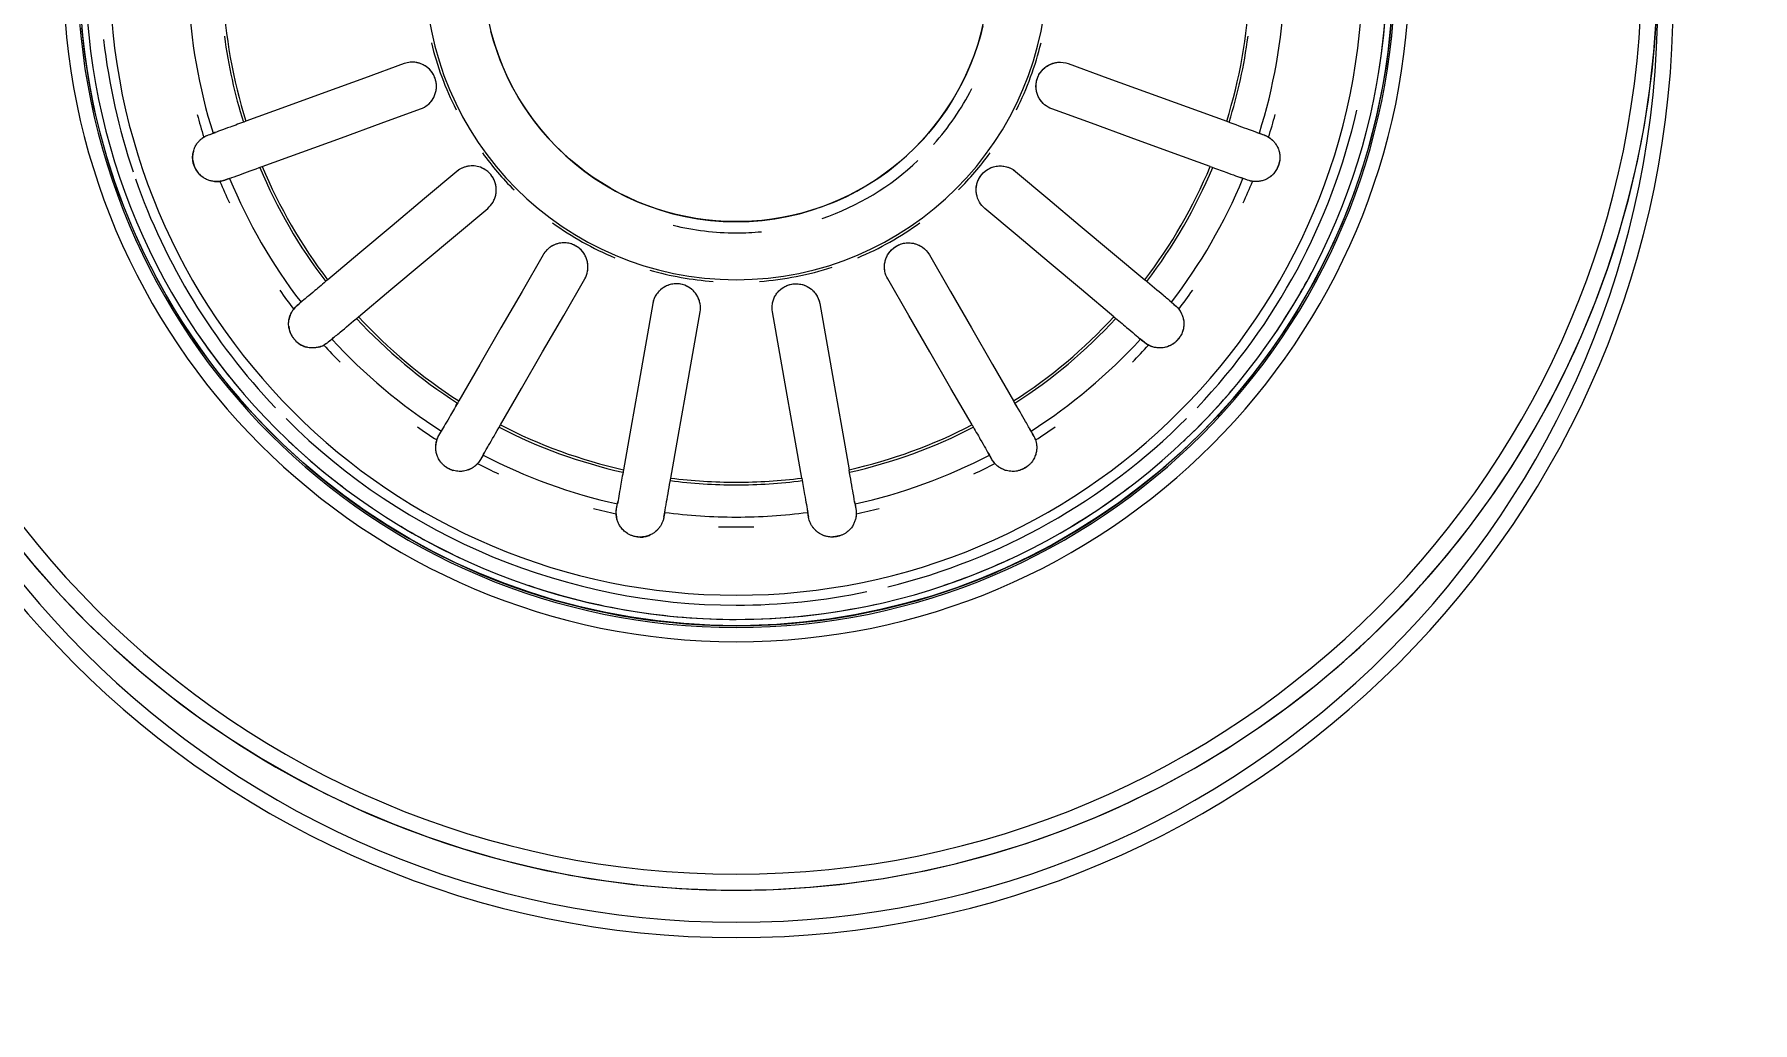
# Model space of a CAD drawing. Header units: millimetres. Extents: x -11245 to 8231, y -22520 to -3800.
# Drawn here: x -6811.4 to -6704.2, y -15513.4 to -15451.8 of the extents above; entities that cross this region are included whole.
import ezdxf

# ---------------------------------------------------------------- set-up
doc = ezdxf.new("R2010")
doc.units = ezdxf.units.MM
for name, color, linetype, lineweight in [('A-ANNO-DIMS', 211, 'Continuous', 9), ('A-ANNO-DIMS-75', 211, 'Continuous', 9), ('G-IMPT', 8, 'Continuous', 9)]:
    doc.layers.add(name, color=color, linetype=linetype, lineweight=lineweight)
doc.styles.add('@Arial Unicode MS', font='ARIALUNI.TTF', dxfattribs={"height": 150})
doc.dimstyles.new('CRT_-__Metros_-_Linha_de_chamada_3_5_mm', dxfattribs={"dimscale": 304.8, "dimtxt": 150.876728, "dimasz": 0.492126, "dimexe": 0.246063, "dimexo": 0.0625, "dimgap": 0.123031, "dimtad": 1, "dimlfac": 0.001, "dimrnd": 0.01, "dimzin": 0, "dimdsep": 46, "dimtxsty": '@Arial Unicode MS', "dimblk1": 'OBLIQUE', "dimblk2": 'OBLIQUE', "dimsah": 1, "dimcen": 0.09, "dimdle": 0.246063, "dimazin": 0, "dimtfac": 1, "dimtdec": 4, "dimtix": 1, "dimtmove": 0, "dimatfit": 3, "dimfxl": 1.476378, "dimfxlon": 1, "dimtvp": 1, "dimtolj": 1, "dimtzin": 0, "dimarcsym": 2})
doc.dimstyles.new('CRT_-__Metros_-_Linha_de_chamada_3_5_mm_1', dxfattribs={"dimscale": 304.8, "dimtxt": 150.876728, "dimasz": 0.492126, "dimexe": 0.246063, "dimexo": 0.0625, "dimgap": 0.123031, "dimtad": 1, "dimdec": 0, "dimlfac": 0.1, "dimdsep": 46, "dimtxsty": '@Arial Unicode MS', "dimblk1": 'OBLIQUE', "dimblk2": 'OBLIQUE', "dimsah": 1, "dimcen": 0.09, "dimdle": 0.246063, "dimazin": 0, "dimtfac": 1, "dimtdec": 4, "dimtix": 1, "dimtmove": 0, "dimatfit": 3, "dimfxl": 1.476378, "dimfxlon": 1, "dimtvp": 1, "dimtolj": 1, "dimtzin": 0, "dimarcsym": 2})

# ---------------------------------------------------------------- blocks, each defined once
blk = doc.blocks.new('DIMBLOCK71-PONTOS ELÉTRICOS TÉRREO')
at = {"layer": 'A-ANNO-DIMS-75'}
for p, q in [((-7064.62, -15395.78), (-7064.62, -15920.78)), ((-7064.62, -15845.78), (-7064.62, -15395.78)), ((-6864.62, -16135.07), (-6864.62, -15770.78)), ((-7139.62, -15845.78), (-6864.62, -15845.78)), ((-6864.62, -15845.78), (-6864.62, -16135.07))]:
    blk.add_line(p, q, dxfattribs=at)
at = {"layer": 'A-ANNO-DIMS-75', "lineweight": 18}
for p, q in [((-7064.62, -15845.78), (-6989.62, -15770.78)), ((-6864.62, -15845.78), (-6789.62, -15770.78)), ((-7064.62, -15845.78), (-7139.62, -15920.78)), ((-6864.62, -15845.78), (-6939.62, -15920.78))]:
    blk.add_line(p, q, dxfattribs=at)
at = {"layer": 'A-ANNO-DIMS-75', "color": 0, "insert": (-7080.79, -15613.57), "char_height": 150, "width": 278.8099, "attachment_point": 1, "line_spacing_factor": 1.117605, "style": '@Arial Unicode MS'}
blk.add_mtext('20', dxfattribs=at)
blk = doc.blocks.new('_Oblique')
at = {"color": 0, "linetype": 'ByBlock', "lineweight": -2}
blk.add_line((-0.5, -0.5), (0.5, 0.5), dxfattribs=at)
blk = doc.blocks.new('DIMBLOCK81-PONTOS ELÉTRICOS TÉRREO')
at = {"layer": 'A-ANNO-DIMS-75', "lineweight": 18}
for p, q in [((-6312.04, -13529.65), (-6387.04, -13454.65)), ((-6312.04, -13529.65), (-6237.04, -13604.65)), ((-6312.04, -16579.65), (-6387.04, -16504.65)), ((-6312.04, -16579.65), (-6237.04, -16654.65))]:
    blk.add_line(p, q, dxfattribs=at)
at = {"layer": 'A-ANNO-DIMS-75'}
for p, q in [((-6762.04, -13529.65), (-6237.04, -13529.65)), ((-6312.04, -13529.65), (-6762.04, -13529.65)), ((-6312.04, -16654.65), (-6312.04, -13529.65)), ((-6762.04, -16579.65), (-6237.04, -16579.65)), ((-6312.04, -16579.65), (-6762.04, -16579.65))]:
    blk.add_line(p, q, dxfattribs=at)
at = {"layer": 'A-ANNO-DIMS-75', "color": 0, "insert": (-6544.25, -15257.57), "char_height": 150, "width": 487.0121, "attachment_point": 1, "rotation": 90, "line_spacing_factor": 1.117605, "style": '@Arial Unicode MS'}
blk.add_mtext('3,05', dxfattribs=at)

msp = doc.modelspace()

# ---------------------------------------------------------------- linework, layer by layer
at = {"layer": 'G-IMPT', "flags": 128}
for points in [[(-6726.718, -15450.486), (-6726.864, -15452.119), (-6727.076, -15453.745), (-6727.352, -15455.362), (-6727.692, -15456.966), (-6728.097, -15458.555), (-6728.564, -15460.127), (-6729.095, -15461.679), (-6729.686, -15463.208), (-6730.339, -15464.713), (-6731.051, -15466.19), (-6731.822, -15467.638), (-6732.65, -15469.053), (-6733.533, -15470.434), (-6734.472, -15471.779), (-6735.463, -15473.086), (-6736.506, -15474.351), (-6737.599, -15475.574), (-6738.739, -15476.752), (-6739.926, -15477.884), (-6741.157, -15478.967), (-6742.431, -15480), (-6743.745, -15480.982), (-6745.096, -15481.91), (-6746.485, -15482.783), (-6747.906, -15483.6), (-6749.36, -15484.36), (-6750.842, -15485.061), (-6752.352, -15485.702), (-6753.886, -15486.282), (-6755.441, -15486.8), (-6757.017, -15487.256), (-6758.609, -15487.648), (-6760.216, -15487.977), (-6761.834, -15488.24), (-6763.462, -15488.439), (-6765.096, -15488.573), (-6766.735, -15488.641), (-6767.62, -15488.651)], [(-6767.62, -15505.151), (-6765.321, -15505.105), (-6763.025, -15504.967), (-6760.737, -15504.737), (-6758.459, -15504.416), (-6756.197, -15504.005), (-6753.952, -15503.503), (-6751.73, -15502.911), (-6749.532, -15502.232), (-6747.364, -15501.465), (-6745.229, -15500.612), (-6743.129, -15499.674), (-6741.068, -15498.653), (-6739.049, -15497.55), (-6737.077, -15496.368), (-6735.153, -15495.108), (-6733.281, -15493.771), (-6731.464, -15492.361), (-6729.705, -15490.88), (-6728.007, -15489.329), (-6726.372, -15487.711), (-6724.803, -15486.03), (-6723.303, -15484.287), (-6721.873, -15482.485), (-6720.517, -15480.628), (-6719.235, -15478.718), (-6718.032, -15476.758), (-6716.907, -15474.752), (-6715.864, -15472.703), (-6714.904, -15470.613), (-6714.028, -15468.486), (-6713.237, -15466.327), (-6712.534, -15464.137), (-6711.919, -15461.921), (-6711.393, -15459.682), (-6710.957, -15457.424), (-6710.611, -15455.15), (-6710.357, -15452.864), (-6710.194, -15450.57)], [(-6767.62, -15488.651), (-6769.26, -15488.618), (-6770.897, -15488.52), (-6772.528, -15488.356), (-6774.152, -15488.127), (-6775.766, -15487.834), (-6777.366, -15487.476), (-6778.951, -15487.054), (-6780.517, -15486.569), (-6782.063, -15486.023), (-6783.586, -15485.414), (-6785.084, -15484.746), (-6786.553, -15484.018), (-6787.992, -15483.231), (-6789.399, -15482.388), (-6790.77, -15481.49), (-6792.105, -15480.537), (-6793.401, -15479.531), (-6794.655, -15478.475), (-6795.866, -15477.369), (-6797.032, -15476.216), (-6798.15, -15475.017), (-6799.22, -15473.774), (-6800.24, -15472.489), (-6801.207, -15471.165), (-6802.12, -15469.803), (-6802.979, -15468.406), (-6803.78, -15466.975), (-6804.524, -15465.514), (-6805.209, -15464.024), (-6805.834, -15462.507), (-6806.397, -15460.967), (-6806.899, -15459.406), (-6807.337, -15457.826), (-6807.713, -15456.23), (-6808.024, -15454.619), (-6808.27, -15452.998), (-6808.451, -15451.368)], [(-6767.62, -15463.451), (-6768.252, -15463.438), (-6768.883, -15463.4), (-6769.512, -15463.337), (-6770.137, -15463.249), (-6770.759, -15463.136), (-6771.376, -15462.998), (-6771.986, -15462.835), (-6772.59, -15462.649), (-6773.186, -15462.438), (-6773.773, -15462.204), (-6774.35, -15461.946), (-6774.916, -15461.665), (-6775.471, -15461.362), (-6776.013, -15461.037), (-6776.541, -15460.691), (-6777.056, -15460.324), (-6777.555, -15459.936), (-6778.038, -15459.529), (-6778.505, -15459.103), (-6778.954, -15458.659), (-6779.385, -15458.197), (-6779.798, -15457.718), (-6780.191, -15457.223), (-6780.563, -15456.712), (-6780.915, -15456.188), (-6781.246, -15455.649), (-6781.555, -15455.098), (-6781.842, -15454.535), (-6782.106, -15453.96), (-6782.346, -15453.376), (-6782.563, -15452.783), (-6782.757, -15452.181), (-6782.926, -15451.572)], [(-6752.233, -15451.241), (-6752.389, -15451.853), (-6752.569, -15452.459), (-6752.774, -15453.057), (-6753.002, -15453.646), (-6753.253, -15454.226), (-6753.528, -15454.795), (-6753.825, -15455.353), (-6754.144, -15455.899), (-6754.484, -15456.431), (-6754.846, -15456.949), (-6755.228, -15457.452), (-6755.63, -15457.94), (-6756.051, -15458.411), (-6756.49, -15458.865), (-6756.948, -15459.302), (-6757.422, -15459.719), (-6757.913, -15460.117), (-6758.419, -15460.495), (-6758.94, -15460.853), (-6759.475, -15461.19), (-6760.023, -15461.504), (-6760.583, -15461.797), (-6761.154, -15462.067), (-6761.736, -15462.314), (-6762.327, -15462.538), (-6762.927, -15462.738), (-6763.534, -15462.913), (-6764.147, -15463.064), (-6764.767, -15463.191), (-6765.39, -15463.293), (-6766.018, -15463.369), (-6766.648, -15463.421), (-6767.279, -15463.447), (-6767.62, -15463.451)], [(-6788.336, -15453.595), (-6790.808, -15454.494), (-6793.279, -15455.394), (-6795.75, -15456.293), (-6798.221, -15457.192)], [(-6746.904, -15453.595), (-6744.432, -15454.494), (-6741.961, -15455.394), (-6739.49, -15456.293), (-6737.019, -15457.192)], [(-6797.195, -15460.012), (-6794.724, -15459.112), (-6792.253, -15458.213), (-6789.782, -15457.313), (-6787.31, -15456.414)], [(-6738.045, -15460.012), (-6740.516, -15459.112), (-6742.987, -15458.213), (-6745.458, -15457.313), (-6747.93, -15456.414)], [(-6800.552, -15458.041), (-6800.407, -15457.988), (-6800.262, -15457.935)], [(-6734.978, -15457.935), (-6734.833, -15457.988), (-6734.688, -15458.041)], [(-6799.236, -15460.754), (-6799.381, -15460.807), (-6799.526, -15460.86)], [(-6785.054, -15460.322), (-6787.069, -15462.012), (-6789.083, -15463.703), (-6791.098, -15465.393), (-6793.112, -15467.083)], [(-6750.186, -15460.322), (-6748.171, -15462.012), (-6746.157, -15463.703), (-6744.142, -15465.393), (-6742.128, -15467.083)], [(-6735.714, -15460.86), (-6735.859, -15460.807), (-6736.004, -15460.754)], [(-6791.184, -15469.381), (-6789.17, -15467.691), (-6787.155, -15466.001), (-6785.14, -15464.31), (-6783.126, -15462.62)], [(-6744.056, -15469.381), (-6746.071, -15467.691), (-6748.085, -15466.001), (-6750.1, -15464.31), (-6752.114, -15462.62)], [(-6779.669, -15465.52), (-6780.984, -15467.798), (-6782.299, -15470.075), (-6783.614, -15472.353), (-6784.929, -15474.63)], [(-6755.571, -15465.52), (-6754.256, -15467.798), (-6752.941, -15470.075), (-6751.626, -15472.353), (-6750.311, -15474.63)], [(-6782.331, -15476.13), (-6781.016, -15473.853), (-6779.701, -15471.575), (-6778.386, -15469.298), (-6777.071, -15467.02)], [(-6752.909, -15476.13), (-6754.224, -15473.853), (-6755.539, -15471.575), (-6756.854, -15469.298), (-6758.169, -15467.02)], [(-6795.013, -15468.678), (-6794.894, -15468.578), (-6794.776, -15468.479)], [(-6772.831, -15468.564), (-6773.287, -15471.154), (-6773.744, -15473.743), (-6774.201, -15476.333), (-6774.657, -15478.923)], [(-6771.703, -15479.444), (-6771.246, -15476.854), (-6770.79, -15474.264), (-6770.333, -15471.675), (-6769.876, -15469.085)], [(-6763.537, -15479.444), (-6763.994, -15476.854), (-6764.45, -15474.264), (-6764.907, -15471.675), (-6765.364, -15469.085)], [(-6762.409, -15468.564), (-6761.953, -15471.154), (-6761.496, -15473.743), (-6761.039, -15476.333), (-6760.583, -15478.923)], [(-6740.464, -15468.479), (-6740.346, -15468.578), (-6740.227, -15468.678)], [(-6792.847, -15470.777), (-6792.966, -15470.877), (-6793.084, -15470.976)], [(-6742.156, -15470.976), (-6742.274, -15470.877), (-6742.393, -15470.777)], [(-6786.169, -15476.779), (-6786.092, -15476.645), (-6786.014, -15476.511)], [(-6749.226, -15476.511), (-6749.148, -15476.645), (-6749.071, -15476.779)], [(-6783.416, -15478.011), (-6783.494, -15478.145), (-6783.571, -15478.279)], [(-6751.669, -15478.279), (-6751.746, -15478.145), (-6751.824, -15478.011)], [(-6775.088, -15481.366), (-6775.061, -15481.214), (-6775.034, -15481.061)], [(-6760.206, -15481.061), (-6760.179, -15481.214), (-6760.152, -15481.366)], [(-6772.08, -15481.582), (-6772.107, -15481.735), (-6772.134, -15481.887)], [(-6763.106, -15481.887), (-6763.133, -15481.735), (-6763.16, -15481.582)], [(-6812.718, -15483.322), (-6811.256, -15485.096), (-6809.723, -15486.811), (-6808.124, -15488.464), (-6806.459, -15490.051), (-6804.733, -15491.57), (-6802.947, -15493.019), (-6801.104, -15494.396), (-6799.208, -15495.697), (-6797.261, -15496.922), (-6795.267, -15498.068), (-6793.229, -15499.133), (-6791.15, -15500.116), (-6789.033, -15501.015), (-6786.882, -15501.829), (-6784.7, -15502.555), (-6782.491, -15503.195), (-6780.258, -15503.745), (-6778.004, -15504.205), (-6775.734, -15504.575), (-6773.452, -15504.854), (-6771.159, -15505.042), (-6768.862, -15505.137), (-6767.62, -15505.151)]]:
    msp.add_lwpolyline(points, dxfattribs=at)
at = {"layer": 'G-IMPT'}
for centre, radius, start, end in [((-6767.62, -15447.651), 56.5, 90, 270), ((-6767.62, -15447.651), 56.5, 270, 90), ((-6767.62, -15447.651), 42, 270, 90), ((-6767.62, -15447.651), 41.108, 90, 270), ((-6767.62, -15447.651), 40.608, 90, 270), ((-6767.62, -15447.651), 41.108, 270, 90), ((-6767.62, -15447.651), 40.608, 270, 90), ((-6767.62, -15447.651), 39.099, 90, 270), ((-6767.62, -15447.651), 39.099, 270, 90), ((-6767.62, -15447.651), 57.5, 153.74859, 270), ((-6767.62, -15447.651), 57.5, 270, 26.25141), ((-6767.62, -15447.651), 19.418, 90, 270), ((-6767.62, -15447.651), 19.418, 270, 90), ((-6767.62, -15447.651), 40.608, 350.68966, 3.10345), ((-6767.62, -15447.651), 42, 180, 270), ((-6767.62, -15447.651), 41, 180, 270), ((-6767.62, -15447.651), 41, 180, 0), ((-6767.62, -15447.651), 15.8, 180, 0), ((-6767.62, -15447.651), 41, 270, 0), ((-6767.62, -15449.651), 58.454, 180, 360), ((-6767.62, -15449.651), 57.5, 180, 0), ((-6767.62, -15447.651), 34.223, 182.51205, 197.48795), ((-6767.62, -15447.651), 32.054, 182.68216, 197.31784), ((-6767.62, -15447.651), 32.054, 342.68216, 357.31784), ((-6767.62, -15447.651), 34.223, 342.51205, 357.48795), ((-6767.62, -15447.651), 39.72, 186.42857, 198.64279), ((-6767.62, -15447.651), 32.216, 187.55624, 197.33127), ((-6767.62, -15447.651), 32.216, 342.66873, 352.44376), ((-6767.62, -15447.651), 19.579, 193.70432, 206.75574), ((-6767.62, -15447.651), 19.579, 333.24426, 346.29568), ((-6767.62, -15447.651), 16.5, 318.28496, 332.96386), ((-6767.62, -15447.651), 39.72, 316.37731, 347.14286), ((-6767.62, -15447.651), 34.845, 195.18135, 197.58742), ((-6767.62, -15447.651), 34.845, 342.41258, 344.81891), ((-6767.62, -15447.651), 19.579, 216.01634, 224.91681), ((-6767.62, -15447.651), 16.5, 288.94737, 313.41393), ((-6767.62, -15447.651), 19.579, 315.08319, 323.98367), ((-6767.62, -15447.651), 39.72, 199.28571, 223.62269), ((-6767.62, -15447.651), 34.223, 202.51205, 217.48795), ((-6767.62, -15447.651), 32.216, 202.66873, 217.33127), ((-6767.62, -15447.651), 32.054, 202.68216, 217.31784), ((-6767.62, -15447.651), 32.054, 322.68216, 337.31784), ((-6767.62, -15447.651), 32.216, 322.66873, 337.33127), ((-6767.62, -15447.651), 34.223, 322.51205, 337.48795), ((-6767.62, -15447.651), 34.845, 202.41258, 204.81891), ((-6767.62, -15447.651), 34.845, 335.18135, 337.58742), ((-6767.62, -15447.651), 19.579, 234.16411, 247.21171), ((-6767.62, -15447.651), 16.5, 256.21762, 270), ((-6767.62, -15447.651), 19.579, 292.78829, 305.83589), ((-6767.62, -15447.651), 16.5, 270, 275.45709), ((-6767.62, -15447.651), 19.579, 253.99879, 265.76476), ((-6767.62, -15447.651), 19.579, 274.23524, 287.81647), ((-6767.62, -15447.651), 40.608, 325.86207, 332.06897), ((-6767.62, -15447.651), 34.845, 215.18135, 217.58742), ((-6767.62, -15447.651), 34.845, 322.41258, 324.81891), ((-6767.62, -15447.651), 32.054, 222.68216, 237.31784), ((-6767.62, -15447.651), 32.054, 302.68216, 317.31784), ((-6767.62, -15447.651), 40.608, 214.13793, 220.34483), ((-6767.62, -15447.651), 32.216, 222.66873, 237.33127), ((-6767.62, -15447.651), 32.216, 302.66873, 317.33127), ((-6767.62, -15447.651), 34.845, 222.41258, 224.81891), ((-6767.62, -15447.651), 34.223, 222.51205, 237.48795), ((-6767.62, -15447.651), 34.223, 302.51205, 317.48795), ((-6767.62, -15447.651), 34.845, 315.18135, 317.58742), ((-6767.62, -15447.651), 40.608, 313.44828, 319.65517), ((-6767.62, -15447.651), 39.72, 225, 270), ((-6767.62, -15447.651), 39.72, 283.77884, 315), ((-6767.62, -15447.651), 34.845, 235.18135, 237.58742), ((-6767.62, -15447.651), 32.216, 242.66873, 257.33127), ((-6767.62, -15447.651), 32.054, 242.68216, 257.31784), ((-6767.62, -15447.651), 32.054, 282.68216, 297.31784), ((-6767.62, -15447.651), 32.216, 282.66873, 297.33127), ((-6767.62, -15447.651), 34.845, 302.41258, 304.81891), ((-6767.62, -15447.651), 40.608, 226.55172, 232.75862), ((-6767.62, -15447.651), 34.845, 242.41258, 244.81891), ((-6767.62, -15447.651), 34.223, 242.51205, 257.48795), ((-6767.62, -15447.651), 34.223, 282.51205, 297.48795), ((-6767.62, -15447.651), 34.845, 295.18135, 297.58742), ((-6767.62, -15447.651), 32.216, 262.66873, 270), ((-6767.62, -15447.651), 32.054, 262.68216, 270), ((-6767.62, -15447.651), 32.054, 270, 277.31784), ((-6767.62, -15447.651), 32.216, 270, 277.33127), ((-6767.62, -15447.651), 40.608, 301.03448, 307.24138), ((-6767.62, -15447.651), 34.845, 255.18135, 257.58742), ((-6767.62, -15447.651), 34.223, 262.51205, 270), ((-6767.62, -15447.651), 34.223, 270, 277.48795), ((-6767.62, -15447.651), 34.845, 282.41258, 284.81891), ((-6767.62, -15447.651), 40.608, 238.96552, 245.17241), ((-6767.62, -15447.651), 34.845, 268.19574, 270), ((-6767.62, -15447.651), 34.845, 270, 271.80426), ((-6767.62, -15447.651), 40.608, 288.62069, 294.82759), ((-6767.62, -15447.651), 40.608, 251.37931, 270), ((-6767.62, -15447.651), 39.72, 270, 281.83886), ((-6767.62, -15447.651), 40.608, 270, 282.41379)]:
    msp.add_arc(centre, radius, start, end, dxfattribs=at)
for points, knots in [([(-6787.31, -15456.414), (-6787.149, -15456.355), (-6786.921, -15456.224), (-6786.675, -15455.98), (-6786.523, -15455.767), (-6786.41, -15455.53), (-6786.317, -15455.191), (-6786.314, -15454.742), (-6786.499, -15454.235), (-6786.818, -15453.859), (-6787.136, -15453.66), (-6787.38, -15453.567), (-6787.571, -15453.521), (-6787.765, -15453.501), (-6788.025, -15453.508), (-6788.215, -15453.551), (-6788.336, -15453.595)], [0, 0, 0, 0, 0.1111111, 0.1666667, 0.2222222, 0.2777778, 0.3333333, 0.4444444, 0.5555556, 0.6666667, 0.75, 0.7916667, 0.8333333, 0.875, 0.9166667, 1, 1, 1, 1]), ([(-6787.31, -15456.414), (-6787.142, -15456.352), (-6786.849, -15456.182), (-6786.559, -15455.846), (-6786.411, -15455.529), (-6786.34, -15455.276), (-6786.317, -15455.011), (-6786.335, -15454.778), (-6786.38, -15454.587), (-6786.437, -15454.427), (-6786.508, -15454.277), (-6786.594, -15454.14), (-6786.699, -15454.008), (-6786.816, -15453.889), (-6786.941, -15453.788), (-6787.081, -15453.698), (-6787.23, -15453.624), (-6787.43, -15453.549), (-6787.594, -15453.519), (-6787.701, -15453.51)], [0, 0, 0, 0, 0.11111111, 0.22222222, 0.27777778, 0.33333333, 0.38888889, 0.44444444, 0.47916667, 0.51388889, 0.54861111, 0.58333333, 0.61805556, 0.65277778, 0.6875, 0.72222222, 0.75694444, 0.79166667, 0.86111111, 0.86111111, 0.86111111, 0.86111111]), ([(-6747.93, -15456.414), (-6748.091, -15456.355), (-6748.319, -15456.224), (-6748.566, -15455.98), (-6748.717, -15455.767), (-6748.83, -15455.53), (-6748.923, -15455.191), (-6748.926, -15454.742), (-6748.741, -15454.235), (-6748.422, -15453.859), (-6748.104, -15453.66), (-6747.86, -15453.567), (-6747.669, -15453.521), (-6747.54, -15453.508), (-6747.475, -15453.505)], [0, 0, 0, 0, 0.11111111, 0.16666667, 0.22222222, 0.27777778, 0.33333333, 0.44444444, 0.55555556, 0.66666667, 0.75, 0.79166667, 0.83333333, 0.875, 0.875, 0.875, 0.875]), ([(-6747.93, -15456.414), (-6748.098, -15456.352), (-6748.392, -15456.182), (-6748.681, -15455.846), (-6748.829, -15455.529), (-6748.9, -15455.276), (-6748.923, -15455.011), (-6748.905, -15454.778), (-6748.86, -15454.587), (-6748.804, -15454.427), (-6748.732, -15454.277), (-6748.646, -15454.14), (-6748.541, -15454.008), (-6748.424, -15453.889), (-6748.299, -15453.788), (-6748.159, -15453.698), (-6748.01, -15453.624), (-6747.81, -15453.549), (-6747.428, -15453.478), (-6747.114, -15453.518), (-6746.904, -15453.595)], [0, 0, 0, 0, 0.1111111, 0.2222222, 0.2777778, 0.3333333, 0.3888889, 0.4444444, 0.4791667, 0.5138889, 0.5486111, 0.5833333, 0.6180556, 0.6527778, 0.6875, 0.7222222, 0.7569444, 0.7916667, 0.8611111, 1, 1, 1, 1]), ([(-6798.221, -15457.192), (-6798.571, -15457.32), (-6799.396, -15457.62), (-6800.013, -15457.844), (-6800.262, -15457.935)], [0, 0, 0, 0, 0.4, 1, 1, 1, 1]), ([(-6737.019, -15457.192), (-6736.494, -15457.383), (-6735.689, -15457.676), (-6735.144, -15457.875), (-6734.978, -15457.935)], [-1, -1, -1, -1, -0.4, 0, 0, 0, 0]), ([(-6799.526, -15460.86), (-6799.586, -15460.882), (-6799.711, -15460.919), (-6799.878, -15460.944), (-6800.014, -15460.951), (-6800.117, -15460.95), (-6800.223, -15460.941), (-6800.333, -15460.923), (-6800.444, -15460.896), (-6800.555, -15460.861), (-6800.678, -15460.811), (-6800.799, -15460.747), (-6800.921, -15460.666), (-6801.032, -15460.579), (-6801.15, -15460.463), (-6801.26, -15460.328), (-6801.366, -15460.162), (-6801.454, -15459.964), (-6801.513, -15459.756), (-6801.539, -15459.56), (-6801.541, -15459.387), (-6801.525, -15459.223), (-6801.494, -15459.072), (-6801.45, -15458.933), (-6801.398, -15458.81), (-6801.341, -15458.701), (-6801.279, -15458.603), (-6801.211, -15458.511), (-6801.138, -15458.427), (-6801.063, -15458.352), (-6800.985, -15458.284), (-6800.876, -15458.202), (-6800.731, -15458.115), (-6800.612, -15458.063), (-6800.552, -15458.041)], [-1, -1, -1, -1, -0.9444444, -0.8888889, -0.8611111, -0.8333333, -0.8055556, -0.7777778, -0.75, -0.7222222, -0.6944444, -0.6597222, -0.6388889, -0.6111111, -0.5833333, -0.5555556, -0.5277778, -0.5, -0.4722222, -0.4444444, -0.4166667, -0.3888889, -0.3611111, -0.3333333, -0.3055556, -0.2777778, -0.25, -0.2222222, -0.1944444, -0.1666667, -0.1388889, -0.1111111, -0.0555556, 0, 0, 0, 0]), ([(-6734.688, -15458.041), (-6734.564, -15458.084), (-6734.39, -15458.177), (-6734.202, -15458.327), (-6734.1, -15458.427), (-6734.03, -15458.511), (-6733.962, -15458.603), (-6733.896, -15458.701), (-6733.837, -15458.81), (-6733.791, -15458.934), (-6733.75, -15459.074), (-6733.713, -15459.228), (-6733.693, -15459.394), (-6733.699, -15459.563), (-6733.74, -15459.752), (-6733.805, -15459.96), (-6733.889, -15460.161), (-6733.98, -15460.331), (-6734.084, -15460.464), (-6734.205, -15460.578), (-6734.321, -15460.664), (-6734.444, -15460.746), (-6734.558, -15460.814), (-6734.683, -15460.863), (-6734.797, -15460.896), (-6734.908, -15460.923), (-6735.016, -15460.942), (-6735.158, -15460.953), (-6735.398, -15460.947), (-6735.591, -15460.906), (-6735.714, -15460.86)], [0, 0, 0, 0, 0.1111111, 0.1666667, 0.1944444, 0.2222222, 0.25, 0.2777778, 0.3055556, 0.3333333, 0.3611111, 0.3888889, 0.4166667, 0.4444444, 0.4722222, 0.5, 0.5277778, 0.5555556, 0.5833333, 0.6111111, 0.6388889, 0.6597222, 0.6944444, 0.7222222, 0.75, 0.7777778, 0.8055556, 0.8333333, 0.8888889, 1, 1, 1, 1]), ([(-6799.236, -15460.754), (-6799.07, -15460.694), (-6798.525, -15460.496), (-6797.72, -15460.202), (-6797.195, -15460.012)], [0, 0, 0, 0, 0.4, 1, 1, 1, 1]), ([(-6783.126, -15462.62), (-6782.994, -15462.509), (-6782.825, -15462.309), (-6782.677, -15461.995), (-6782.607, -15461.743), (-6782.582, -15461.482), (-6782.611, -15461.131), (-6782.761, -15460.709), (-6783.108, -15460.295), (-6783.537, -15460.05), (-6783.904, -15459.972), (-6784.165, -15459.968), (-6784.36, -15459.991), (-6784.549, -15460.038), (-6784.791, -15460.133), (-6784.955, -15460.239), (-6785.054, -15460.322)], [0, 0, 0, 0, 0.1111111, 0.1666667, 0.2222222, 0.2777778, 0.3333333, 0.4444444, 0.5555556, 0.6666667, 0.75, 0.7916667, 0.8333333, 0.875, 0.9166667, 1, 1, 1, 1]), ([(-6782.615, -15461.741), (-6782.599, -15461.655), (-6782.584, -15461.481), (-6782.603, -15461.219), (-6782.672, -15460.962), (-6782.769, -15460.749), (-6782.877, -15460.585), (-6782.984, -15460.454), (-6783.103, -15460.337), (-6783.231, -15460.238), (-6783.374, -15460.15), (-6783.475, -15460.102), (-6783.525, -15460.081)], [0.22222222, 0.22222222, 0.22222222, 0.22222222, 0.27777778, 0.33333333, 0.38888889, 0.44444444, 0.47916667, 0.51388889, 0.54861111, 0.58333333, 0.61805556, 0.65277778, 0.65277778, 0.65277778, 0.65277778]), ([(-6752.625, -15461.742), (-6752.641, -15461.656), (-6752.658, -15461.482), (-6752.63, -15461.131), (-6752.479, -15460.709), (-6752.132, -15460.295), (-6751.82, -15460.117), (-6751.654, -15460.058)], [0.22222222, 0.22222222, 0.22222222, 0.22222222, 0.27777778, 0.33333333, 0.44444444, 0.55555556, 0.66666667, 0.66666667, 0.66666667, 0.66666667]), ([(-6752.114, -15462.62), (-6752.251, -15462.505), (-6752.469, -15462.244), (-6752.626, -15461.83), (-6752.656, -15461.481), (-6752.637, -15461.219), (-6752.568, -15460.962), (-6752.472, -15460.749), (-6752.364, -15460.585), (-6752.256, -15460.454), (-6752.138, -15460.337), (-6752.009, -15460.238), (-6751.866, -15460.15), (-6751.715, -15460.078), (-6751.563, -15460.026), (-6751.401, -15459.99), (-6751.236, -15459.971), (-6751.023, -15459.969), (-6750.639, -15460.033), (-6750.357, -15460.178), (-6750.186, -15460.322)], [0, 0, 0, 0, 0.1111111, 0.2222222, 0.2777778, 0.3333333, 0.3888889, 0.4444444, 0.4791667, 0.5138889, 0.5486111, 0.5833333, 0.6180556, 0.6527778, 0.6875, 0.7222222, 0.7569444, 0.7916667, 0.8611111, 1, 1, 1, 1]), ([(-6750.692, -15460.042), (-6750.631, -15460.062), (-6750.449, -15460.133), (-6750.285, -15460.239), (-6750.186, -15460.322)], [0.875, 0.875, 0.875, 0.875, 0.91666667, 1, 1, 1, 1]), ([(-6738.045, -15460.012), (-6737.696, -15460.139), (-6736.87, -15460.439), (-6736.254, -15460.664), (-6736.004, -15460.754)], [0, 0, 0, 0, 0.4, 1, 1, 1, 1]), ([(-6777.071, -15467.02), (-6776.985, -15466.871), (-6776.895, -15466.625), (-6776.863, -15466.28), (-6776.884, -15466.019), (-6776.95, -15465.765), (-6777.096, -15465.445), (-6777.382, -15465.1), (-6777.85, -15464.83), (-6778.337, -15464.747), (-6778.708, -15464.799), (-6778.955, -15464.884), (-6779.13, -15464.972), (-6779.291, -15465.081), (-6779.486, -15465.253), (-6779.605, -15465.409), (-6779.669, -15465.52)], [0, 0, 0, 0, 0.1111111, 0.1666667, 0.2222222, 0.2777778, 0.3333333, 0.4444444, 0.5555556, 0.6666667, 0.75, 0.7916667, 0.8333333, 0.875, 0.9166667, 1, 1, 1, 1]), ([(-6776.894, -15466.537), (-6776.864, -15466.369), (-6776.861, -15466.103), (-6776.951, -15465.765), (-6777.059, -15465.525), (-6777.212, -15465.307), (-6777.375, -15465.14), (-6777.533, -15465.023), (-6777.679, -15464.937), (-6777.83, -15464.868), (-6777.984, -15464.818), (-6778.149, -15464.785), (-6778.315, -15464.768), (-6778.476, -15464.771), (-6778.641, -15464.793), (-6778.803, -15464.832), (-6779.004, -15464.903), (-6779.149, -15464.985), (-6779.237, -15465.047)], [0.11111111, 0.11111111, 0.11111111, 0.11111111, 0.22222222, 0.27777778, 0.33333333, 0.38888889, 0.44444444, 0.47916667, 0.51388889, 0.54861111, 0.58333333, 0.61805556, 0.65277778, 0.6875, 0.72222222, 0.75694444, 0.79166667, 0.86111111, 0.86111111, 0.86111111, 0.86111111]), ([(-6758.169, -15467.02), (-6758.258, -15466.865), (-6758.374, -15466.546), (-6758.38, -15466.103), (-6758.289, -15465.765), (-6758.181, -15465.525), (-6758.028, -15465.307), (-6757.865, -15465.14), (-6757.707, -15465.023), (-6757.561, -15464.937), (-6757.41, -15464.868), (-6757.256, -15464.818), (-6757.091, -15464.785), (-6756.925, -15464.768), (-6756.764, -15464.771), (-6756.599, -15464.793), (-6756.437, -15464.832), (-6756.236, -15464.903), (-6755.898, -15465.094), (-6755.683, -15465.327), (-6755.571, -15465.52)], [0, 0, 0, 0, 0.1111111, 0.2222222, 0.2777778, 0.3333333, 0.3888889, 0.4444444, 0.4791667, 0.5138889, 0.5486111, 0.5833333, 0.6180556, 0.6527778, 0.6875, 0.7222222, 0.7569444, 0.7916667, 0.8611111, 1, 1, 1, 1]), ([(-6758.346, -15466.537), (-6758.362, -15466.452), (-6758.378, -15466.28), (-6758.357, -15466.019), (-6758.29, -15465.765), (-6758.144, -15465.445), (-6757.858, -15465.1), (-6757.391, -15464.83), (-6756.903, -15464.747), (-6756.533, -15464.799), (-6756.285, -15464.884), (-6756.11, -15464.972), (-6756.003, -15465.045), (-6755.951, -15465.085)], [0.11111111, 0.11111111, 0.11111111, 0.11111111, 0.16666667, 0.22222222, 0.27777778, 0.33333333, 0.44444444, 0.55555556, 0.66666667, 0.75, 0.79166667, 0.83333333, 0.875, 0.875, 0.875, 0.875]), ([(-6793.112, -15467.083), (-6793.397, -15467.322), (-6794.07, -15467.887), (-6794.573, -15468.309), (-6794.776, -15468.479)], [0, 0, 0, 0, 0.4, 1, 1, 1, 1]), ([(-6740.464, -15468.479), (-6740.6, -15468.366), (-6741.044, -15467.993), (-6741.7, -15467.442), (-6742.128, -15467.083)], [0, 0, 0, 0, 0.4, 1, 1, 1, 1]), ([(-6769.875, -15468.57), (-6769.905, -15468.401), (-6769.992, -15468.15), (-6770.193, -15467.864), (-6770.376, -15467.675), (-6770.594, -15467.523), (-6770.805, -15467.422), (-6770.993, -15467.366), (-6771.16, -15467.334), (-6771.326, -15467.321), (-6771.488, -15467.328), (-6771.654, -15467.352), (-6771.816, -15467.394), (-6771.966, -15467.452), (-6772.114, -15467.528), (-6772.252, -15467.62), (-6772.417, -15467.756), (-6772.67, -15468.052), (-6772.792, -15468.343), (-6772.831, -15468.564)], [0.11111111, 0.11111111, 0.11111111, 0.11111111, 0.22222222, 0.27777778, 0.33333333, 0.38888889, 0.44444444, 0.47916667, 0.51388889, 0.54861111, 0.58333333, 0.61805556, 0.65277778, 0.6875, 0.72222222, 0.75694444, 0.79166667, 0.86111111, 1, 1, 1, 1]), ([(-6769.876, -15469.085), (-6769.846, -15468.915), (-6769.846, -15468.653), (-6769.934, -15468.317), (-6770.042, -15468.08), (-6770.192, -15467.863), (-6770.439, -15467.613), (-6770.826, -15467.386), (-6771.357, -15467.292), (-6771.843, -15467.381), (-6772.174, -15467.557), (-6772.377, -15467.722), (-6772.511, -15467.864), (-6772.626, -15468.022), (-6772.75, -15468.25), (-6772.808, -15468.437), (-6772.831, -15468.564)], [0, 0, 0, 0, 0.1111111, 0.1666667, 0.2222222, 0.2777778, 0.3333333, 0.4444444, 0.5555556, 0.6666667, 0.75, 0.7916667, 0.8333333, 0.875, 0.9166667, 1, 1, 1, 1]), ([(-6765.364, -15469.085), (-6765.395, -15468.908), (-6765.394, -15468.569), (-6765.248, -15468.15), (-6765.047, -15467.864), (-6764.864, -15467.675), (-6764.646, -15467.523), (-6764.435, -15467.422), (-6764.247, -15467.366), (-6764.08, -15467.334), (-6763.915, -15467.321), (-6763.753, -15467.328), (-6763.586, -15467.352), (-6763.424, -15467.394), (-6763.274, -15467.452), (-6763.127, -15467.528), (-6762.988, -15467.62), (-6762.823, -15467.756), (-6762.571, -15468.052), (-6762.448, -15468.343), (-6762.409, -15468.564)], [0, 0, 0, 0, 0.1111111, 0.2222222, 0.2777778, 0.3333333, 0.3888889, 0.4444444, 0.4791667, 0.5138889, 0.5486111, 0.5833333, 0.6180556, 0.6527778, 0.6875, 0.7222222, 0.7569444, 0.7916667, 0.8611111, 1, 1, 1, 1]), ([(-6765.365, -15468.57), (-6765.35, -15468.485), (-6765.306, -15468.317), (-6765.198, -15468.08), (-6765.049, -15467.863), (-6764.801, -15467.613), (-6764.414, -15467.386), (-6763.883, -15467.292), (-6763.397, -15467.381), (-6763.066, -15467.557), (-6762.863, -15467.722), (-6762.729, -15467.864), (-6762.614, -15468.022), (-6762.49, -15468.25), (-6762.432, -15468.437), (-6762.409, -15468.564)], [0.11111111, 0.11111111, 0.11111111, 0.11111111, 0.16666667, 0.22222222, 0.27777778, 0.33333333, 0.44444444, 0.55555556, 0.66666667, 0.75, 0.79166667, 0.83333333, 0.875, 0.91666667, 1, 1, 1, 1]), ([(-6793.084, -15470.976), (-6793.133, -15471.017), (-6793.238, -15471.094), (-6793.385, -15471.175), (-6793.511, -15471.229), (-6793.609, -15471.262), (-6793.711, -15471.29), (-6793.821, -15471.311), (-6793.934, -15471.324), (-6794.05, -15471.328), (-6794.183, -15471.323), (-6794.318, -15471.305), (-6794.461, -15471.271), (-6794.595, -15471.227), (-6794.746, -15471.159), (-6794.896, -15471.07), (-6795.052, -15470.949), (-6795.203, -15470.794), (-6795.329, -15470.618), (-6795.42, -15470.443), (-6795.482, -15470.281), (-6795.522, -15470.121), (-6795.544, -15469.969), (-6795.551, -15469.823), (-6795.544, -15469.689), (-6795.528, -15469.568), (-6795.503, -15469.454), (-6795.47, -15469.345), (-6795.431, -15469.241), (-6795.386, -15469.145), (-6795.336, -15469.054), (-6795.261, -15468.94), (-6795.156, -15468.808), (-6795.062, -15468.719), (-6795.013, -15468.678)], [-1, -1, -1, -1, -0.9444444, -0.8888889, -0.8611111, -0.8333333, -0.8055556, -0.7777778, -0.75, -0.7222222, -0.6944444, -0.6597222, -0.6388889, -0.6111111, -0.5833333, -0.5555556, -0.5277778, -0.5, -0.4722222, -0.4444444, -0.4166667, -0.3888889, -0.3611111, -0.3333333, -0.3055556, -0.2777778, -0.25, -0.2222222, -0.1944444, -0.1666667, -0.1388889, -0.1111111, -0.0555556, 0, 0, 0, 0]), ([(-6795.232, -15468.905), (-6795.266, -15468.948), (-6795.33, -15469.039), (-6795.397, -15469.166), (-6795.444, -15469.274), (-6795.476, -15469.36), (-6795.503, -15469.449), (-6795.516, -15469.513), (-6795.522, -15469.545)], [0, 0, 0, 0, 0.05555556, 0.11111111, 0.13888889, 0.16666667, 0.19444444, 0.22222222, 0.22222222, 0.22222222, 0.22222222]), ([(-6792.847, -15470.777), (-6792.712, -15470.664), (-6792.268, -15470.291), (-6791.612, -15469.74), (-6791.184, -15469.381)], [0, 0, 0, 0, 0.4, 1, 1, 1, 1]), ([(-6744.056, -15469.381), (-6743.771, -15469.62), (-6743.099, -15470.185), (-6742.596, -15470.607), (-6742.393, -15470.777)], [0, 0, 0, 0, 0.4, 1, 1, 1, 1]), ([(-6740.227, -15468.678), (-6740.126, -15468.761), (-6739.994, -15468.907), (-6739.869, -15469.113), (-6739.807, -15469.241), (-6739.77, -15469.345), (-6739.737, -15469.454), (-6739.709, -15469.569), (-6739.691, -15469.692), (-6739.69, -15469.823), (-6739.699, -15469.969), (-6739.718, -15470.127), (-6739.756, -15470.289), (-6739.819, -15470.446), (-6739.922, -15470.61), (-6740.054, -15470.783), (-6740.202, -15470.943), (-6740.346, -15471.072), (-6740.489, -15471.162), (-6740.642, -15471.227), (-6740.78, -15471.268), (-6740.924, -15471.304), (-6741.054, -15471.328), (-6741.188, -15471.331), (-6741.306, -15471.324), (-6741.42, -15471.311), (-6741.528, -15471.292), (-6741.665, -15471.254), (-6741.889, -15471.166), (-6742.056, -15471.061), (-6742.156, -15470.976)], [0, 0, 0, 0, 0.1111111, 0.1666667, 0.1944444, 0.2222222, 0.25, 0.2777778, 0.3055556, 0.3333333, 0.3611111, 0.3888889, 0.4166667, 0.4444444, 0.4722222, 0.5, 0.5277778, 0.5555556, 0.5833333, 0.6111111, 0.6388889, 0.6597222, 0.6944444, 0.7222222, 0.75, 0.7777778, 0.8055556, 0.8333333, 0.8888889, 1, 1, 1, 1]), ([(-6740.008, -15468.905), (-6739.975, -15468.947), (-6739.912, -15469.038), (-6739.843, -15469.165), (-6739.796, -15469.274), (-6739.765, -15469.359), (-6739.739, -15469.448), (-6739.725, -15469.512), (-6739.718, -15469.545)], [0, 0, 0, 0, 0.05555556, 0.11111111, 0.13888889, 0.16666667, 0.19444444, 0.22222222, 0.22222222, 0.22222222, 0.22222222]), ([(-6784.929, -15474.63), (-6785.115, -15474.952), (-6785.554, -15475.713), (-6785.882, -15476.281), (-6786.014, -15476.511)], [0, 0, 0, 0, 0.4, 1, 1, 1, 1]), ([(-6749.226, -15476.511), (-6749.314, -15476.358), (-6749.604, -15475.856), (-6750.032, -15475.114), (-6750.311, -15474.63)], [0, 0, 0, 0, 0.4, 1, 1, 1, 1]), ([(-6783.571, -15478.279), (-6783.603, -15478.334), (-6783.675, -15478.442), (-6783.786, -15478.569), (-6783.886, -15478.662), (-6783.966, -15478.727), (-6784.053, -15478.788), (-6784.148, -15478.845), (-6784.251, -15478.896), (-6784.358, -15478.94), (-6784.485, -15478.981), (-6784.618, -15479.01), (-6784.764, -15479.027), (-6784.905, -15479.031), (-6785.07, -15479.018), (-6785.241, -15478.986), (-6785.429, -15478.926), (-6785.624, -15478.832), (-6785.803, -15478.71), (-6785.948, -15478.577), (-6786.062, -15478.445), (-6786.154, -15478.309), (-6786.227, -15478.174), (-6786.283, -15478.039), (-6786.322, -15477.911), (-6786.349, -15477.791), (-6786.364, -15477.676), (-6786.371, -15477.562), (-6786.369, -15477.45), (-6786.36, -15477.345), (-6786.344, -15477.243), (-6786.313, -15477.11), (-6786.259, -15476.95), (-6786.201, -15476.834), (-6786.169, -15476.779)], [-1, -1, -1, -1, -0.9444444, -0.8888889, -0.8611111, -0.8333333, -0.8055556, -0.7777778, -0.75, -0.7222222, -0.6944444, -0.6597222, -0.6388889, -0.6111111, -0.5833333, -0.5555556, -0.5277778, -0.5, -0.4722222, -0.4444444, -0.4166667, -0.3888889, -0.3611111, -0.3333333, -0.3055556, -0.2777778, -0.25, -0.2222222, -0.1944444, -0.1666667, -0.1388889, -0.1111111, -0.0555556, 0, 0, 0, 0]), ([(-6783.416, -15478.011), (-6783.328, -15477.858), (-6783.038, -15477.356), (-6782.61, -15476.614), (-6782.331, -15476.13)], [0, 0, 0, 0, 0.4, 1, 1, 1, 1]), ([(-6752.909, -15476.13), (-6752.724, -15476.452), (-6752.284, -15477.213), (-6751.956, -15477.781), (-6751.824, -15478.011)], [0, 0, 0, 0, 0.4, 1, 1, 1, 1]), ([(-6749.071, -15476.779), (-6749.004, -15476.891), (-6748.93, -15477.074), (-6748.883, -15477.31), (-6748.869, -15477.452), (-6748.869, -15477.562), (-6748.876, -15477.676), (-6748.889, -15477.793), (-6748.914, -15477.915), (-6748.958, -15478.039), (-6749.017, -15478.173), (-6749.088, -15478.314), (-6749.179, -15478.454), (-6749.292, -15478.58), (-6749.445, -15478.699), (-6749.628, -15478.816), (-6749.822, -15478.916), (-6750.001, -15478.988), (-6750.166, -15479.023), (-6750.332, -15479.032), (-6750.477, -15479.024), (-6750.623, -15479.008), (-6750.754, -15478.986), (-6750.882, -15478.943), (-6750.99, -15478.896), (-6751.092, -15478.845), (-6751.187, -15478.79), (-6751.303, -15478.707), (-6751.484, -15478.548), (-6751.605, -15478.393), (-6751.669, -15478.279)], [0, 0, 0, 0, 0.1111111, 0.1666667, 0.1944444, 0.2222222, 0.25, 0.2777778, 0.3055556, 0.3333333, 0.3611111, 0.3888889, 0.4166667, 0.4444444, 0.4722222, 0.5, 0.5277778, 0.5555556, 0.5833333, 0.6111111, 0.6388889, 0.6597222, 0.6944444, 0.7222222, 0.75, 0.7777778, 0.8055556, 0.8333333, 0.8888889, 1, 1, 1, 1]), ([(-6784.336, -15478.93), (-6784.305, -15478.919), (-6784.245, -15478.895), (-6784.162, -15478.853), (-6784.083, -15478.807), (-6783.984, -15478.742), (-6783.871, -15478.654), (-6783.793, -15478.575), (-6783.757, -15478.534)], [0.77777778, 0.77777778, 0.77777778, 0.77777778, 0.80555556, 0.83333333, 0.86111111, 0.88888889, 0.94444444, 1, 1, 1, 1]), ([(-6774.657, -15478.923), (-6774.722, -15479.289), (-6774.874, -15480.154), (-6774.988, -15480.8), (-6775.034, -15481.061)], [0, 0, 0, 0, 0.4, 1, 1, 1, 1]), ([(-6760.206, -15481.061), (-6760.236, -15480.888), (-6760.337, -15480.317), (-6760.486, -15479.473), (-6760.583, -15478.923)], [0, 0, 0, 0, 0.4, 1, 1, 1, 1]), ([(-6750.903, -15478.931), (-6750.934, -15478.919), (-6750.995, -15478.893), (-6751.078, -15478.852), (-6751.156, -15478.807), (-6751.256, -15478.742), (-6751.369, -15478.652), (-6751.447, -15478.574), (-6751.483, -15478.534)], [0.77777778, 0.77777778, 0.77777778, 0.77777778, 0.80555556, 0.83333333, 0.86111111, 0.88888889, 0.94444444, 1, 1, 1, 1]), ([(-6772.08, -15481.582), (-6772.049, -15481.409), (-6771.949, -15480.838), (-6771.8, -15479.994), (-6771.703, -15479.444)], [0, 0, 0, 0, 0.4, 1, 1, 1, 1]), ([(-6763.537, -15479.444), (-6763.473, -15479.81), (-6763.32, -15480.675), (-6763.206, -15481.321), (-6763.16, -15481.582)], [0, 0, 0, 0, 0.4, 1, 1, 1, 1]), ([(-6772.134, -15481.887), (-6772.145, -15481.95), (-6772.175, -15482.076), (-6772.236, -15482.233), (-6772.298, -15482.355), (-6772.351, -15482.444), (-6772.412, -15482.53), (-6772.482, -15482.617), (-6772.561, -15482.7), (-6772.647, -15482.778), (-6772.752, -15482.859), (-6772.868, -15482.932), (-6772.999, -15482.998), (-6773.13, -15483.05), (-6773.289, -15483.095), (-6773.461, -15483.123), (-6773.658, -15483.131), (-6773.874, -15483.109), (-6774.083, -15483.055), (-6774.266, -15482.98), (-6774.417, -15482.895), (-6774.551, -15482.799), (-6774.665, -15482.697), (-6774.764, -15482.59), (-6774.845, -15482.482), (-6774.911, -15482.379), (-6774.965, -15482.276), (-6775.01, -15482.171), (-6775.047, -15482.066), (-6775.074, -15481.963), (-6775.093, -15481.862), (-6775.11, -15481.727), (-6775.114, -15481.558), (-6775.099, -15481.429), (-6775.088, -15481.366)], [-1, -1, -1, -1, -0.9444444, -0.8888889, -0.8611111, -0.8333333, -0.8055556, -0.7777778, -0.75, -0.7222222, -0.6944444, -0.6597222, -0.6388889, -0.6111111, -0.5833333, -0.5555556, -0.5277778, -0.5, -0.4722222, -0.4444444, -0.4166667, -0.3888889, -0.3611111, -0.3333333, -0.3055556, -0.2777778, -0.25, -0.2222222, -0.1944444, -0.1666667, -0.1388889, -0.1111111, -0.0555556, 0, 0, 0, 0]), ([(-6760.152, -15481.366), (-6760.128, -15481.495), (-6760.121, -15481.692), (-6760.157, -15481.93), (-6760.192, -15482.068), (-6760.23, -15482.171), (-6760.276, -15482.276), (-6760.328, -15482.382), (-6760.393, -15482.488), (-6760.476, -15482.589), (-6760.578, -15482.695), (-6760.693, -15482.803), (-6760.827, -15482.904), (-6760.976, -15482.983), (-6761.16, -15483.043), (-6761.372, -15483.09), (-6761.589, -15483.118), (-6761.782, -15483.124), (-6761.949, -15483.101), (-6762.108, -15483.052), (-6762.241, -15482.995), (-6762.373, -15482.93), (-6762.489, -15482.865), (-6762.594, -15482.781), (-6762.679, -15482.699), (-6762.758, -15482.617), (-6762.829, -15482.532), (-6762.909, -15482.415), (-6763.024, -15482.204), (-6763.085, -15482.016), (-6763.106, -15481.887)], [0, 0, 0, 0, 0.1111111, 0.1666667, 0.1944444, 0.2222222, 0.25, 0.2777778, 0.3055556, 0.3333333, 0.3611111, 0.3888889, 0.4166667, 0.4444444, 0.4722222, 0.5, 0.5277778, 0.5555556, 0.5833333, 0.6111111, 0.6388889, 0.6597222, 0.6944444, 0.7222222, 0.75, 0.7777778, 0.8055556, 0.8333333, 0.8888889, 1, 1, 1, 1])]:
    msp.add_open_spline(points, degree=3, knots=knots, dxfattribs=at)
for points in [[(-6800.836, -15458.179), (-6800.883, -15458.208), (-6800.974, -15458.271), (-6801.059, -15458.348), (-6801.1, -15458.39)], [(-6800.836, -15458.179), (-6800.796, -15458.155), (-6800.709, -15458.105), (-6800.607, -15458.061), (-6800.552, -15458.041)], [(-6800.552, -15458.041), (-6800.42, -15457.993), (-6800.272, -15457.939), (-6800.112, -15457.881)], [(-6735.128, -15457.881), (-6734.968, -15457.939), (-6734.82, -15457.993), (-6734.688, -15458.041)], [(-6734.688, -15458.041), (-6734.633, -15458.061), (-6734.531, -15458.105), (-6734.444, -15458.155), (-6734.404, -15458.179)], [(-6734.404, -15458.179), (-6734.359, -15458.208), (-6734.268, -15458.271), (-6734.182, -15458.348), (-6734.14, -15458.39)], [(-6801.493, -15459.081), (-6801.502, -15459.121), (-6801.518, -15459.204), (-6801.538, -15459.341), (-6801.544, -15459.486), (-6801.532, -15459.632), (-6801.496, -15459.79), (-6801.441, -15459.962), (-6801.373, -15460.128), (-6801.299, -15460.273), (-6801.214, -15460.392), (-6801.116, -15460.499), (-6801.013, -15460.59), (-6800.947, -15460.644), (-6800.915, -15460.669)], [(-6733.747, -15459.08), (-6733.737, -15459.12), (-6733.719, -15459.203), (-6733.703, -15459.337), (-6733.699, -15459.481), (-6733.709, -15459.63), (-6733.737, -15459.793), (-6733.787, -15459.964), (-6733.859, -15460.128), (-6733.942, -15460.271), (-6734.03, -15460.391), (-6734.125, -15460.499), (-6734.224, -15460.591), (-6734.291, -15460.644), (-6734.325, -15460.668)], [(-6799.526, -15460.86), (-6799.394, -15460.812), (-6799.246, -15460.758), (-6799.086, -15460.7)], [(-6784.487, -15460.025), (-6784.695, -15460.081), (-6784.883, -15460.178), (-6785.054, -15460.322)], [(-6735.714, -15460.86), (-6735.846, -15460.812), (-6735.994, -15460.758), (-6736.154, -15460.7)], [(-6800.17, -15460.945), (-6800.112, -15460.95), (-6799.998, -15460.955), (-6799.887, -15460.945), (-6799.833, -15460.936)], [(-6799.833, -15460.936), (-6799.786, -15460.93), (-6799.688, -15460.912), (-6799.581, -15460.88), (-6799.526, -15460.86)], [(-6735.407, -15460.936), (-6735.454, -15460.93), (-6735.552, -15460.912), (-6735.659, -15460.88), (-6735.714, -15460.86)], [(-6735.07, -15460.945), (-6735.128, -15460.95), (-6735.244, -15460.953), (-6735.354, -15460.944), (-6735.407, -15460.936)], [(-6795.013, -15468.678), (-6795.058, -15468.715), (-6795.138, -15468.792), (-6795.203, -15468.868), (-6795.232, -15468.905)], [(-6794.653, -15468.376), (-6794.784, -15468.486), (-6794.905, -15468.587), (-6795.013, -15468.678)], [(-6740.587, -15468.376), (-6740.456, -15468.486), (-6740.335, -15468.587), (-6740.227, -15468.678)], [(-6740.227, -15468.678), (-6740.183, -15468.715), (-6740.102, -15468.792), (-6740.037, -15468.868), (-6740.008, -15468.905)], [(-6795.541, -15469.977), (-6795.536, -15470.017), (-6795.522, -15470.102), (-6795.494, -15470.236), (-6795.451, -15470.375), (-6795.389, -15470.508), (-6795.301, -15470.644), (-6795.191, -15470.787), (-6795.07, -15470.92), (-6794.951, -15471.03), (-6794.83, -15471.113), (-6794.702, -15471.18), (-6794.574, -15471.231), (-6794.493, -15471.259), (-6794.454, -15471.271)], [(-6739.699, -15469.976), (-6739.703, -15470.017), (-6739.715, -15470.101), (-6739.745, -15470.233), (-6739.79, -15470.369), (-6739.851, -15470.506), (-6739.933, -15470.649), (-6740.039, -15470.793), (-6740.162, -15470.922), (-6740.289, -15471.028), (-6740.413, -15471.112), (-6740.539, -15471.18), (-6740.664, -15471.233), (-6740.745, -15471.26), (-6740.785, -15471.271)], [(-6793.66, -15471.276), (-6793.604, -15471.261), (-6793.495, -15471.226), (-6793.394, -15471.179), (-6793.346, -15471.152)], [(-6793.084, -15470.976), (-6793.129, -15471.014), (-6793.219, -15471.08), (-6793.305, -15471.13), (-6793.346, -15471.152)], [(-6792.725, -15470.675), (-6792.856, -15470.784), (-6792.976, -15470.885), (-6793.084, -15470.976)], [(-6742.515, -15470.675), (-6742.384, -15470.784), (-6742.264, -15470.885), (-6742.156, -15470.976)], [(-6742.156, -15470.976), (-6742.111, -15471.014), (-6742.021, -15471.08), (-6741.935, -15471.13), (-6741.894, -15471.152)], [(-6741.579, -15471.276), (-6741.636, -15471.261), (-6741.746, -15471.224), (-6741.846, -15471.178), (-6741.894, -15471.152)], [(-6785.16, -15475.032), (-6785.111, -15474.946), (-6785.06, -15474.858), (-6785.009, -15474.77)], [(-6750.08, -15475.032), (-6750.129, -15474.946), (-6750.18, -15474.858), (-6750.231, -15474.77)], [(-6786.297, -15477.067), (-6786.283, -15477.022), (-6786.248, -15476.929), (-6786.198, -15476.829), (-6786.169, -15476.779)], [(-6786.169, -15476.779), (-6786.099, -15476.656), (-6786.02, -15476.52), (-6785.935, -15476.372)], [(-6749.071, -15476.779), (-6749.142, -15476.656), (-6749.22, -15476.52), (-6749.306, -15476.372)], [(-6748.943, -15477.067), (-6748.957, -15477.022), (-6748.992, -15476.929), (-6749.042, -15476.829), (-6749.071, -15476.779)], [(-6786.297, -15477.067), (-6786.315, -15477.119), (-6786.344, -15477.226), (-6786.36, -15477.34), (-6786.364, -15477.398)], [(-6783.337, -15477.872), (-6783.422, -15478.02), (-6783.501, -15478.156), (-6783.571, -15478.279)], [(-6751.669, -15478.279), (-6751.74, -15478.156), (-6751.818, -15478.02), (-6751.904, -15477.872)], [(-6748.943, -15477.067), (-6748.926, -15477.118), (-6748.898, -15477.225), (-6748.881, -15477.339), (-6748.876, -15477.398)], [(-6785.893, -15478.626), (-6785.854, -15478.66), (-6785.767, -15478.725), (-6785.615, -15478.821), (-6785.456, -15478.905), (-6785.356, -15478.947), (-6785.308, -15478.963)], [(-6783.571, -15478.279), (-6783.6, -15478.329), (-6783.662, -15478.422), (-6783.725, -15478.499), (-6783.757, -15478.534)], [(-6751.483, -15478.534), (-6751.515, -15478.499), (-6751.578, -15478.422), (-6751.64, -15478.329), (-6751.669, -15478.279)], [(-6749.346, -15478.625), (-6749.384, -15478.661), (-6749.469, -15478.732), (-6749.617, -15478.83), (-6749.777, -15478.91), (-6749.881, -15478.948), (-6749.931, -15478.963)], [(-6775.088, -15481.366), (-6775.064, -15481.227), (-6775.036, -15481.073), (-6775.007, -15480.904)], [(-6760.233, -15480.904), (-6760.204, -15481.073), (-6760.176, -15481.227), (-6760.152, -15481.366)], [(-6775.11, -15481.681), (-6775.112, -15481.634), (-6775.111, -15481.534), (-6775.098, -15481.424), (-6775.088, -15481.366)], [(-6775.11, -15481.681), (-6775.109, -15481.736), (-6775.1, -15481.847), (-6775.075, -15481.959), (-6775.06, -15482.015)], [(-6772.134, -15481.887), (-6772.109, -15481.748), (-6772.082, -15481.594), (-6772.052, -15481.425)], [(-6763.188, -15481.425), (-6763.158, -15481.593), (-6763.131, -15481.748), (-6763.106, -15481.887)], [(-6760.13, -15481.681), (-6760.132, -15481.735), (-6760.142, -15481.844), (-6760.165, -15481.958), (-6760.18, -15482.015)], [(-6760.152, -15481.366), (-6760.142, -15481.424), (-6760.129, -15481.534), (-6760.128, -15481.634), (-6760.13, -15481.681)], [(-6774.197, -15483.008), (-6774.149, -15483.026), (-6774.045, -15483.058), (-6773.869, -15483.096), (-6773.691, -15483.12), (-6773.528, -15483.128), (-6773.383, -15483.115), (-6773.241, -15483.083), (-6773.111, -15483.04), (-6773.031, -15483.009), (-6772.993, -15482.994)], [(-6772.63, -15482.761), (-6772.605, -15482.74), (-6772.556, -15482.697), (-6772.492, -15482.628), (-6772.435, -15482.558), (-6772.399, -15482.511), (-6772.382, -15482.487)], [(-6762.61, -15482.762), (-6762.635, -15482.74), (-6762.683, -15482.695), (-6762.747, -15482.628), (-6762.805, -15482.559), (-6762.841, -15482.511), (-6762.858, -15482.487)], [(-6761.042, -15483.007), (-6761.09, -15483.027), (-6761.193, -15483.065), (-6761.367, -15483.107), (-6761.545, -15483.128), (-6761.71, -15483.127), (-6761.859, -15483.111), (-6761.999, -15483.082), (-6762.129, -15483.043), (-6762.208, -15483.011), (-6762.246, -15482.994)]]:
    msp.add_open_spline(points, degree=3, dxfattribs=at)

# ---------------------------------------------------------------- dimensions: what is measured, and where the dimension line sits
at = {"layer": 'A-ANNO-DIMS'}
dim = msp.add_linear_dim(base=(-6312.043, -13529.651), p1=(-6762.043, -16579.651), p2=(-6762.043, -13529.651), angle=90, dimstyle='CRT_-__Metros_-_Linha_de_chamada_3_5_mm', override={"dimpost": '<>', "dimfxl": 3050}, dxfattribs=at)
dim.commit()
dim.dimension.update_dxf_attribs({"geometry": 'DIMBLOCK81-PONTOS ELÉTRICOS TÉRREO', "text_midpoint": (-6426.18, -15054.651)})
dim = msp.add_linear_dim(base=(-6864.62, -15845.778), p1=(-7064.62, -15395.778), p2=(-6864.62, -16135.074), dimstyle='CRT_-__Metros_-_Linha_de_chamada_3_5_mm_1', override={"dimpost": '<>', "dimfxl": 765.870247}, dxfattribs=at)
dim.commit()
dim.dimension.update_dxf_attribs({"geometry": 'DIMBLOCK71-PONTOS ELÉTRICOS TÉRREO', "text_midpoint": (-6964.62, -15731.641)})

doc.saveas('drawing.dxf')
